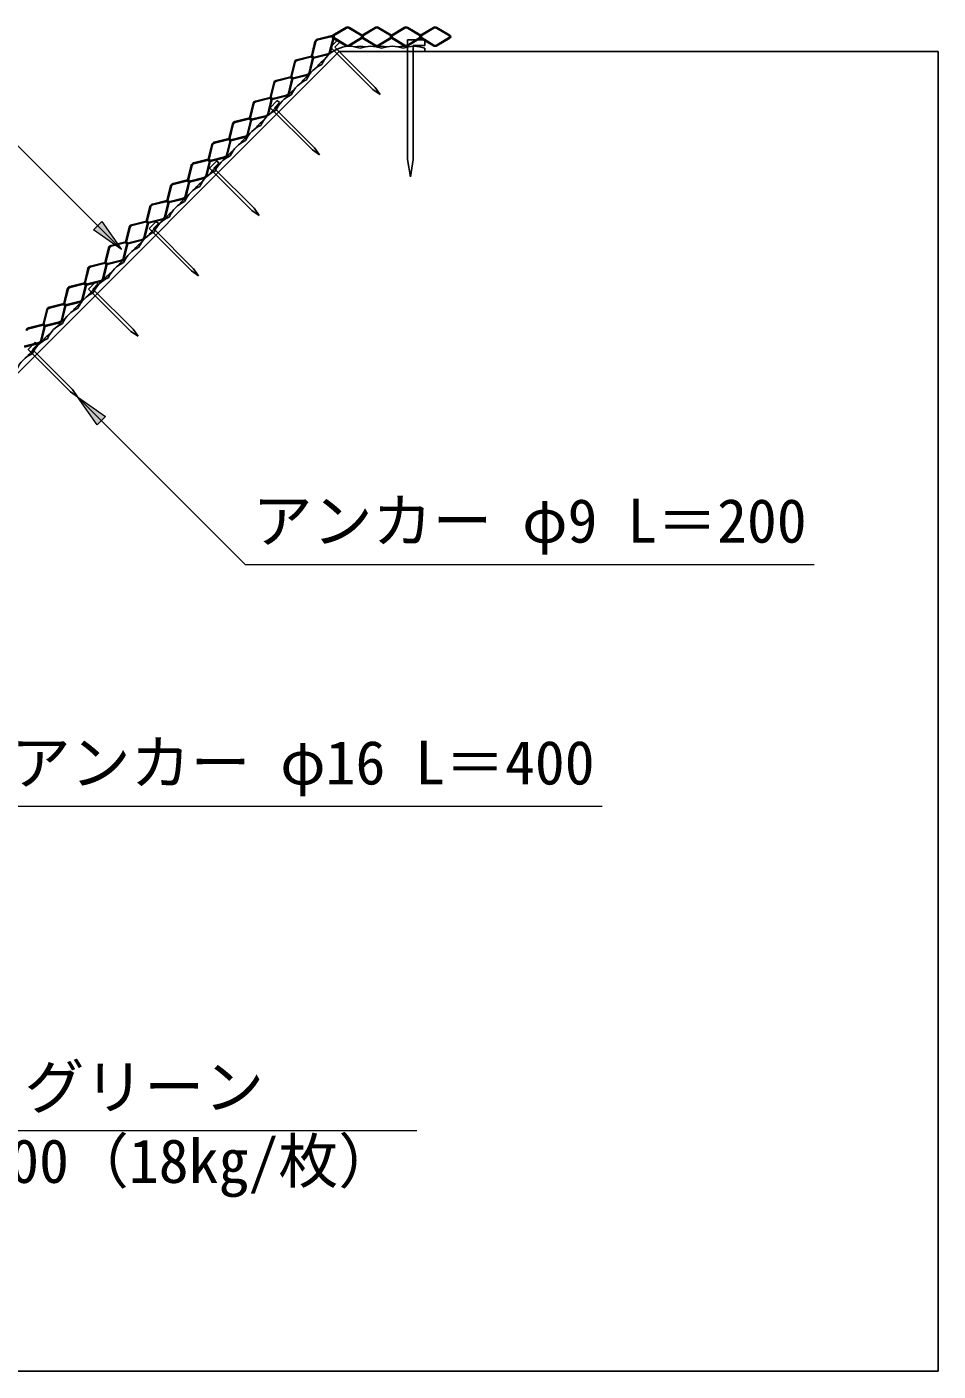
# Model space of a CAD drawing. Units: millimetres, scale not verified. Extents: x 690 to 40690, y 684 to 28809.
# Drawn here: x 12806 to 18131, y 10439 to 18299 of the extents above; entities that cross this region are included whole.
import ezdxf
from ezdxf.enums import TextEntityAlignment as Align

# ---------------------------------------------------------------- set-up
doc = ezdxf.new("R2010")
doc.units = ezdxf.units.MM
doc.header["$LTSCALE"] = 100
doc.layers.add('C-STR', color=1, linetype='Continuous', lineweight=25)
doc.layers.add('C-STR-HTXT', color=1, linetype='Continuous', lineweight=13)
doc.styles.add('ＭＳ ゴシック', font='')
doc.styles.get('ＭＳ ゴシック').set_extended_font_data('MS Gothic')

msp = doc.modelspace()

# ---------------------------------------------------------------- hatches: boundary and pattern name
at = {"layer": 'C-STR-HTXT'}
for points in [[(13359.7, 16997.5), (13195.8, 17112.2), (13245, 17161.3)], [(13102.3, 16136.2), (13266.1, 16021.5), (13217, 15972.4)]]:
    msp.add_hatch(color=256, dxfattribs=at).paths.add_polyline_path(points)

# ---------------------------------------------------------------- linework, layer by layer
at = {"layer": 'C-STR'}
for p, q in [((14589.8, 18249), (14504.5, 18227.7)), ((14590.9, 18244), (14505.9, 18222.7)), ((14595.2, 18251.2), (14670.6, 18296.5)), ((14598, 18238.3), (14673.2, 18193.3)), ((14598.4, 18247.2), (14673.2, 18292)), ((14601.8, 18236.1), (14602, 18236.9)), ((14763.7, 18246.9), (14688.6, 18292)), ((14688.6, 18193.3), (14762.3, 18237.5)), ((14766.6, 18251.2), (14691.2, 18296.5)), ((14766.2, 18251.5), (14841.2, 18296.5)), ((14768.6, 18238.3), (14843.7, 18193.3)), ((14770, 18247.8), (14843.7, 18292)), ((14934.3, 18246.9), (14859.2, 18292)), ((14859.2, 18193.3), (14932.9, 18237.5)), ((14937.2, 18251.2), (14861.7, 18296.5)), ((14936.7, 18251.5), (15011.7, 18296.5)), ((14939.2, 18238.3), (15014.3, 18193.3)), ((14940.6, 18247.8), (15014.3, 18292)), ((15104.9, 18246.9), (15029.7, 18292)), ((15029.7, 18193.3), (15103.4, 18237.5)), ((15107.7, 18251.2), (15032.3, 18296.5)), ((15107.3, 18251.5), (15182.3, 18296.5)), ((15109.7, 18238.3), (15184.9, 18193.3)), ((15111.2, 18247.8), (15184.9, 18292)), ((15275.4, 18246.9), (15200.3, 18292)), ((15200.3, 18193.3), (15275.4, 18238.3)), ((15278.3, 18251.2), (15202.9, 18296.5)), ((14468.8, 18128.3), (14490, 18213.1)), ((14474.1, 18128.4), (14494.9, 18211.8)), ((14575.7, 18152.9), (14595.9, 18233.7)), ((14580.6, 18151.5), (14600.5, 18230.9)), ((14595.2, 18234.1), (14670.6, 18188.8)), ((14691.2, 18188.8), (14766.2, 18233.8)), ((14765.7, 18234.1), (14841.2, 18188.8)), ((14861.7, 18188.8), (14936.7, 18233.8)), ((14936.3, 18234.1), (15011.7, 18188.8)), ((15032.3, 18188.8), (15107.3, 18233.8)), ((15106.9, 18234.1), (15182.3, 18188.8)), ((15202.9, 18188.8), (15278.3, 18234.1)), ((14348.1, 18007.7), (14369.4, 18092.5)), ((14353.5, 18007.8), (14374.3, 18091.2)), ((14469.2, 18128.4), (14383.9, 18107.1)), ((14470.3, 18123.3), (14385.2, 18102.1)), ((14455.1, 18032.3), (14475.9, 18115.7)), ((14460, 18030.9), (14481.2, 18115.8)), ((14479.7, 18120.7), (14564.8, 18142)), ((14480.8, 18115.7), (14566.1, 18137)), ((14348.6, 18007.8), (14263.3, 17986.5)), ((14349.6, 18002.7), (14264.6, 17981.5)), ((14359.1, 18000.1), (14444.1, 18021.4)), ((14360.2, 17995.1), (14445.5, 18016.4)), ((14227.5, 17887.1), (14248.8, 17971.9)), ((14232.9, 17887.2), (14253.7, 17970.6)), ((14334.5, 17911.7), (14355.3, 17995.1)), ((14339.4, 17910.3), (14360.6, 17995.2)), ((14106.9, 17766.5), (14128.1, 17851.3)), ((14112.3, 17766.6), (14133.1, 17850)), ((14228, 17887.2), (14142.7, 17865.8)), ((14229, 17882.1), (14144, 17860.9)), ((14213.8, 17791.1), (14234.7, 17874.5)), ((14218.8, 17789.7), (14240, 17874.6)), ((14238.5, 17879.5), (14323.5, 17900.8)), ((14239.5, 17874.5), (14324.9, 17895.8)), ((14107.4, 17766.6), (14022.1, 17745.2)), ((14117.9, 17758.9), (14202.9, 17780.1)), ((14118.9, 17753.8), (14204.3, 17775.2)), ((13986.3, 17645.8), (14007.5, 17730.7)), ((13991.7, 17646), (14012.5, 17729.4)), ((14108.4, 17761.5), (14023.4, 17740.3)), ((14093.2, 17670.5), (14114.1, 17753.8)), ((14098.2, 17669.1), (14119.4, 17754)), ((13865.7, 17525.2), (13886.9, 17610.1)), ((13871.1, 17525.4), (13891.9, 17608.8)), ((13986.8, 17646), (13901.5, 17624.6)), ((13987.8, 17640.9), (13902.8, 17619.7)), ((13972.6, 17549.8), (13993.5, 17633.2)), ((13977.6, 17548.5), (13998.8, 17633.4)), ((13997.3, 17638.3), (14082.3, 17659.5)), ((13998.3, 17633.2), (14083.7, 17654.6)), ((13876.7, 17517.7), (13961.7, 17538.9)), ((13877.7, 17512.6), (13963.1, 17534)), ((13745.1, 17404.6), (13766.3, 17489.5)), ((13750.4, 17404.8), (13771.3, 17488.1)), ((13866.2, 17525.4), (13780.9, 17504)), ((13867.2, 17520.3), (13782.2, 17499.1)), ((13852, 17429.2), (13872.9, 17512.6)), ((13857, 17427.9), (13878.2, 17512.8)), ((13745.6, 17404.8), (13660.3, 17383.4)), ((13746.6, 17399.7), (13661.6, 17378.5)), ((13731.4, 17308.6), (13752.3, 17392)), ((13736.4, 17307.3), (13757.6, 17392.1)), ((13756.1, 17397.1), (13841.1, 17418.3)), ((13757.1, 17392), (13842.4, 17413.4)), ((13624.5, 17284), (13645.7, 17368.9)), ((13629.8, 17284.1), (13650.7, 17367.5)), ((13635.5, 17276.5), (13720.5, 17297.7)), ((13503.9, 17163.4), (13525.1, 17248.3)), ((13509.2, 17163.5), (13530.1, 17246.9)), ((13625, 17284.1), (13539.7, 17262.8)), ((13626, 17279.1), (13541, 17257.8)), ((13610.8, 17188), (13631.7, 17271.4)), ((13615.8, 17186.7), (13637, 17271.5)), ((13636.5, 17271.4), (13721.8, 17292.7)), ((13504.4, 17163.5), (13419.1, 17142.2)), ((13505.4, 17158.5), (13420.4, 17137.2)), ((13490.2, 17067.4), (13511.1, 17150.8)), ((13495.2, 17066.1), (13516.4, 17150.9)), ((13514.9, 17155.9), (13599.9, 17177.1)), ((13515.9, 17150.8), (13601.2, 17172.1)), ((13383.3, 17042.8), (13404.5, 17127.7)), ((13388.6, 17042.9), (13409.5, 17126.3)), ((13262.7, 16922.2), (13283.9, 17007.1)), ((13268, 16922.3), (13288.9, 17005.7)), ((13383.8, 17042.9), (13298.5, 17021.6)), ((13384.8, 17037.9), (13299.8, 17016.6)), ((13369.6, 16946.8), (13390.5, 17030.2)), ((13374.6, 16945.5), (13395.8, 17030.3)), ((13394.3, 17035.3), (13479.3, 17056.5)), ((13395.3, 17030.2), (13480.6, 17051.5)), ((13263.2, 16922.3), (13177.8, 16901)), ((13264.2, 16917.3), (13179.2, 16896)), ((13249, 16826.2), (13269.8, 16909.6)), ((13254, 16824.9), (13275.2, 16909.7)), ((13273.7, 16914.6), (13358.7, 16935.9)), ((13274.7, 16909.6), (13360, 16930.9)), ((13142.1, 16801.6), (13163.3, 16886.4)), ((13147.4, 16801.7), (13168.3, 16885.1)), ((13021.5, 16681), (13042.7, 16765.8)), ((13026.8, 16681.1), (13047.7, 16764.5)), ((13142.6, 16801.7), (13057.2, 16780.4)), ((13143.6, 16796.7), (13058.6, 16775.4)), ((13128.4, 16705.6), (13149.2, 16789)), ((13133.4, 16704.3), (13154.6, 16789.1)), ((13153.1, 16794), (13238.1, 16815.3)), ((13154.1, 16789), (13239.4, 16810.3)), ((13022, 16681.1), (12936.6, 16659.8)), ((13023, 16676.1), (12938, 16654.8)), ((13007.8, 16585), (13028.6, 16668.4)), ((13012.8, 16583.7), (13034, 16668.5)), ((13032.5, 16673.4), (13117.5, 16694.7)), ((13033.5, 16668.4), (13118.8, 16689.7)), ((12900.9, 16560.4), (12922.1, 16645.2)), ((12906.2, 16560.5), (12927.1, 16643.9)), ((12901.4, 16560.5), (12816, 16539.2)), ((12902.4, 16555.5), (12817.4, 16534.2)), ((12887.2, 16464.4), (12908, 16547.8)), ((12892.1, 16463.1), (12913.4, 16547.9)), ((12911.9, 16552.8), (12996.9, 16574.1)), ((12912.9, 16547.8), (12998.2, 16569.1)), ((12791.3, 16432.2), (12876.3, 16453.5)), ((12792.3, 16427.2), (12877.6, 16448.5))]:
    msp.add_line(p, q, dxfattribs=at)
at = {"layer": 'C-STR', "color": 7}
for p, q in [((14580.8, 18180.5), (14623.2, 18222.9)), ((14828.3, 17933), (14580.8, 18180.5)), ((14636, 18210.2), (14606.3, 18180.5)), ((14841, 17945.7), (14606.3, 18180.5)), ((14623.2, 18222.9), (14636, 18210.2)), ((15031.4, 18223.1), (15031.4, 17523.1)), ((15031.4, 18223.1), (15131.4, 18223.1)), ((15063.4, 18191.1), (15063.4, 17523.1)), ((15131.4, 18191.1), (15063.4, 18191.1)), ((15131.4, 18223.1), (15131.4, 18191.1)), ((15131.4, 18156.1), (15131.4, 18173.9)), ((14631.4, 18156.1), (7886.1, 11410.8)), ((14631.4, 18156.1), (15131.4, 18156.1)), ((14631.4, 18156.1), (15131.4, 18156.1)), ((15131.4, 18156.1), (18131.4, 18156.1)), ((18131.4, 18156.1), (18131.4, 10438.6)), ((14870, 17904), (14828.3, 17933)), ((14870, 17904), (14841, 17945.7)), ((14227.3, 17826.9), (14269.7, 17869.3)), ((14282.4, 17856.6), (14252.7, 17826.9)), ((14269.7, 17869.3), (14282.4, 17856.6)), ((14474.8, 17579.4), (14227.3, 17826.9)), ((14487.5, 17592.2), (14252.7, 17826.9)), ((14516.5, 17550.4), (14474.8, 17579.4)), ((14516.5, 17550.4), (14487.5, 17592.2)), ((13873.7, 17473.4), (13916.1, 17515.8)), ((14121.2, 17225.9), (13873.7, 17473.4)), ((13928.9, 17503.1), (13899.2, 17473.4)), ((14133.9, 17238.6), (13899.2, 17473.4)), ((13916.1, 17515.8), (13928.9, 17503.1)), ((15047.4, 17423.1), (15031.4, 17523.1)), ((15047.4, 17423.1), (15063.4, 17523.1)), ((14162.9, 17196.9), (14121.2, 17225.9)), ((14162.9, 17196.9), (14133.9, 17238.6)), ((13520.2, 17119.8), (13562.6, 17162.2)), ((13575.3, 17149.5), (13545.6, 17119.8)), ((13562.6, 17162.2), (13575.3, 17149.5)), ((13767.6, 16872.3), (13520.2, 17119.8)), ((13780.4, 16885), (13545.6, 17119.8)), ((13809.4, 16843.3), (13767.6, 16872.3)), ((13809.4, 16843.3), (13780.4, 16885)), ((13166.6, 16766.3), (13209, 16808.7)), ((13414.1, 16518.8), (13166.6, 16766.3)), ((13221.8, 16796), (13192.1, 16766.3)), ((13426.8, 16531.5), (13192.1, 16766.3)), ((13209, 16808.7), (13221.8, 16796)), ((13455.8, 16489.8), (13414.1, 16518.8)), ((13455.8, 16489.8), (13426.8, 16531.5)), ((12813.1, 16412.7), (12855.5, 16455.1)), ((12868.2, 16442.4), (12838.5, 16412.7)), ((12855.5, 16455.1), (12868.2, 16442.4)), ((13060.5, 16165.2), (12813.1, 16412.7)), ((13073.3, 16177.9), (12838.5, 16412.7)), ((13102.3, 16136.2), (13060.5, 16165.2)), ((13102.3, 16136.2), (13073.3, 16177.9)), ((7886.1, 10438.6), (18131.4, 10438.6))]:
    msp.add_line(p, q, dxfattribs=at)
at = {"layer": 'C-STR'}
for centre, radius, start, end in [((14592.3, 18239.3), 10, 345.96376, 104.03624), ((14600.3, 18242.6), 10, 173.10873, 239.03624), ((14592.1, 18239.1), 5, 0, 104.03624), ((14600.3, 18242.6), 10, 120.96376, 138.3432), ((14600.6, 18242.6), 5, 180, 239.03624), ((14680.9, 18279.3), 20, 59.03624, 120.96376), ((14680.9, 18279.1), 15, 59.03624, 120.96376), ((14770.9, 18242.6), 10, 149.03624, 239.03624), ((14761.2, 18242.6), 5, 0, 59.03624), ((14771.2, 18242.6), 5, 180, 239.03624), ((14761.5, 18242.6), 10, 329.03624, 59.03624), ((14851.5, 18279.3), 20, 59.03624, 120.96376), ((14851.5, 18279.1), 15, 59.03624, 120.96376), ((14941.5, 18242.6), 10, 149.03624, 239.03624), ((14931.7, 18242.6), 5, 0, 59.03624), ((14941.7, 18242.6), 5, 180, 239.03624), ((14932, 18242.6), 10, 329.03624, 59.03624), ((15022, 18279.3), 20, 59.03624, 120.96376), ((15022, 18279.1), 15, 59.03624, 120.96376), ((15112, 18242.6), 10, 149.03624, 239.03624), ((15102.3, 18242.6), 5, 0, 59.03624), ((15112.3, 18242.6), 5, 180, 239.03624), ((15102.6, 18242.6), 10, 329.03624, 59.03624), ((15192.6, 18279.3), 20, 59.03624, 120.96376), ((15192.6, 18279.1), 15, 59.03624, 120.96376), ((15272.9, 18242.6), 5, 300.96376, 59.03624), ((15273.1, 18242.6), 10, 300.96376, 59.03624), ((14509.4, 18208.3), 20, 104.03624, 165.96376), ((14509.5, 18208.1), 15, 104.03624, 165.96376), ((14680.9, 18206), 20, 239.03624, 300.96376), ((14680.9, 18206.1), 15, 239.03624, 300.96376), ((14851.5, 18206), 20, 239.03624, 300.96376), ((14851.5, 18206.1), 15, 239.03624, 300.96376), ((15022, 18206), 20, 239.03624, 300.96376), ((15022, 18206.1), 15, 239.03624, 300.96376), ((15192.6, 18206), 20, 239.03624, 300.96376), ((15192.6, 18206.1), 15, 239.03624, 300.96376), ((14388.8, 18087.7), 20, 104.03624, 165.96376), ((14388.9, 18087.5), 15, 104.03624, 165.96376), ((14478.3, 18125.4), 10, 194.03624, 284.03624), ((14471.7, 18118.7), 10, 14.03624, 104.03624), ((14471.5, 18118.5), 5, 45, 104.03624), ((14478.5, 18125.6), 5, 225, 284.03624), ((14561.1, 18156.5), 15, 284.03624, 345.96376), ((14561.2, 18156.4), 20, 284.03624, 345.96376), ((14357.7, 18004.8), 10, 194.03624, 284.03624), ((14351.1, 17998.1), 10, 14.03624, 104.03624), ((14350.9, 17997.9), 5, 45, 104.03624), ((14357.9, 18005), 5, 225, 284.03624), ((14440.5, 18035.9), 15, 284.03624, 345.96376), ((14440.6, 18035.8), 20, 284.03624, 345.96376), ((14268.2, 17967.1), 20, 104.03624, 165.96376), ((14268.3, 17966.9), 15, 104.03624, 165.96376), ((14147.5, 17846.4), 20, 104.03624, 165.96376), ((14147.7, 17846.3), 15, 104.03624, 165.96376), ((14237.1, 17884.2), 10, 194.03624, 284.03624), ((14230.4, 17877.5), 10, 14.03624, 104.03624), ((14230.3, 17877.3), 5, 45, 104.03624), ((14237.3, 17884.4), 5, 225, 284.03624), ((14319.9, 17915.3), 15, 284.03624, 345.96376), ((14320, 17915.2), 20, 284.03624, 345.96376), ((14109.8, 17756.9), 10, 14.03624, 104.03624), ((14199.3, 17794.7), 15, 284.03624, 345.96376), ((14199.4, 17794.6), 20, 284.03624, 345.96376), ((14026.9, 17725.8), 20, 104.03624, 165.96376), ((14027.1, 17725.7), 15, 104.03624, 165.96376), ((14116.5, 17763.5), 10, 194.03624, 284.03624), ((14109.6, 17756.7), 5, 45, 104.03624), ((14116.7, 17763.7), 5, 225, 284.03624), ((13906.3, 17605.2), 20, 104.03624, 165.96376), ((13906.5, 17605.1), 15, 104.03624, 165.96376), ((13995.9, 17642.9), 10, 194.03624, 284.03624), ((13989.2, 17636.3), 10, 14.03624, 104.03624), ((13989, 17636.1), 5, 45, 104.03624), ((13996.1, 17643.1), 5, 225, 284.03624), ((14078.7, 17674.1), 15, 284.03624, 345.96376), ((14078.8, 17674), 20, 284.03624, 345.96376), ((13958.1, 17553.5), 15, 284.03624, 345.96376), ((13958.2, 17553.4), 20, 284.03624, 345.96376), ((13785.7, 17484.6), 20, 104.03624, 165.96376), ((13785.8, 17484.5), 15, 104.03624, 165.96376), ((13875.3, 17522.3), 10, 194.03624, 284.03624), ((13868.6, 17515.7), 10, 14.03624, 104.03624), ((13868.4, 17515.5), 5, 45, 104.03624), ((13875.5, 17522.5), 5, 225, 284.03624), ((13665.1, 17364), 20, 104.03624, 165.96376), ((13665.2, 17363.9), 15, 104.03624, 165.96376), ((13754.7, 17401.7), 10, 194.03624, 284.03624), ((13748, 17395.1), 10, 14.03624, 104.03624), ((13747.8, 17394.9), 5, 45, 104.03624), ((13754.9, 17401.9), 5, 225, 284.03624), ((13837.5, 17432.9), 15, 284.03624, 345.96376), ((13837.6, 17432.8), 20, 284.03624, 345.96376), ((13716.9, 17312.3), 15, 284.03624, 345.96376), ((13717, 17312.2), 20, 284.03624, 345.96376), ((13544.5, 17243.4), 20, 104.03624, 165.96376), ((13544.6, 17243.3), 15, 104.03624, 165.96376), ((13634.1, 17281.1), 10, 194.03624, 284.03624), ((13627.4, 17274.4), 10, 14.03624, 104.03624), ((13627.2, 17274.2), 5, 45, 104.03624), ((13634.3, 17281.3), 5, 225, 284.03624), ((13423.9, 17122.8), 20, 104.03624, 165.96376), ((13424, 17122.7), 15, 104.03624, 165.96376), ((13513.5, 17160.5), 10, 194.03624, 284.03624), ((13506.8, 17153.8), 10, 14.03624, 104.03624), ((13506.6, 17153.6), 5, 45, 104.03624), ((13513.7, 17160.7), 5, 225, 284.03624), ((13596.3, 17191.7), 15, 284.03624, 345.96376), ((13596.4, 17191.5), 20, 284.03624, 345.96376), ((13475.7, 17071.1), 15, 284.03624, 345.96376), ((13475.8, 17070.9), 20, 284.03624, 345.96376), ((13303.3, 17002.2), 20, 104.03624, 165.96376), ((13303.4, 17002.1), 15, 104.03624, 165.96376), ((13392.9, 17039.9), 10, 194.03624, 284.03624), ((13386.2, 17033.2), 10, 14.03624, 104.03624), ((13386, 17033), 5, 45, 104.03624), ((13393.1, 17040.1), 5, 225, 284.03624), ((13182.7, 16881.6), 20, 104.03624, 165.96376), ((13272.3, 16919.3), 10, 194.03624, 284.03624), ((13265.6, 16912.6), 10, 14.03624, 104.03624), ((13265.4, 16912.4), 5, 45, 104.03624), ((13272.5, 16919.5), 5, 225, 284.03624), ((13355.1, 16950.5), 15, 284.03624, 345.96376), ((13355.2, 16950.3), 20, 284.03624, 345.96376), ((13182.8, 16881.5), 15, 104.03624, 165.96376), ((13234.4, 16829.8), 15, 284.03624, 345.96376), ((13234.6, 16829.7), 20, 284.03624, 345.96376), ((13062.1, 16761), 20, 104.03624, 165.96376), ((13062.2, 16760.9), 15, 104.03624, 165.96376), ((13151.7, 16798.7), 10, 194.03624, 284.03624), ((13145, 16792), 10, 14.03624, 104.03624), ((13144.8, 16791.8), 5, 45, 104.03624), ((13151.9, 16798.9), 5, 225, 284.03624), ((13031.1, 16678.1), 10, 194.03624, 284.03624), ((13024.4, 16671.4), 10, 14.03624, 104.03624), ((13024.2, 16671.2), 5, 45, 104.03624), ((13031.3, 16678.3), 5, 225, 284.03624), ((13113.8, 16709.2), 15, 284.03624, 345.96376), ((13114, 16709.1), 20, 284.03624, 345.96376), ((12941.5, 16640.4), 20, 104.03624, 165.96376), ((12941.6, 16640.3), 15, 104.03624, 165.96376), ((12820.9, 16519.8), 20, 104.03624, 165.96376), ((12821, 16519.7), 15, 104.03624, 165.96376), ((12910.4, 16557.5), 10, 194.03624, 284.03624), ((12903.8, 16550.8), 10, 14.03624, 104.03624), ((12903.6, 16550.6), 5, 45, 104.03624), ((12910.6, 16557.7), 5, 225, 284.03624), ((12993.2, 16588.6), 15, 284.03624, 345.96376), ((12993.4, 16588.5), 20, 284.03624, 345.96376), ((12872.6, 16468), 15, 284.03624, 345.96376), ((12872.7, 16467.9), 20, 284.03624, 345.96376)]:
    msp.add_arc(centre, radius, start, end, dxfattribs=at)
at = {"layer": 'C-STR', "color": 7}
for centre, radius, start, end in [((14686.1, 18012.3), 170.2, 113.2756, 156.7244), ((14691.9, 18023.3), 162.7, 67.76751, 116.65831), ((14753.4, 18015.8), 170.2, 79.33472, 100.66528), ((14816.4, 18015.8), 170.2, 68.2756, 111.7244), ((14879.4, 18015.8), 170.2, 79.33472, 100.66528), ((14942.4, 18015.8), 170.2, 68.2756, 111.7244), ((15005.4, 18015.8), 170.2, 79.33472, 100.66528), ((15068.4, 18015.8), 170.2, 68.2756, 111.7244), ((14641.6, 17967.8), 170.2, 124.33472, 145.66528), ((14552.5, 17878.7), 170.2, 124.33472, 145.66528), ((14597.1, 17923.2), 170.2, 113.2756, 156.7244), ((14463.4, 17789.6), 170.2, 124.33472, 145.66528), ((14508, 17834.1), 170.2, 113.2756, 156.7244), ((14418.9, 17745), 170.2, 113.2756, 156.7244), ((14329.8, 17655.9), 170.2, 113.2756, 156.7244), ((14374.3, 17700.5), 170.2, 124.33472, 145.66528), ((14240.7, 17566.8), 170.2, 113.2756, 156.7244), ((14285.2, 17611.4), 170.2, 124.33472, 145.66528), ((14151.6, 17477.7), 170.2, 113.2756, 156.7244), ((14196.1, 17522.3), 170.2, 124.33472, 145.66528), ((14062.5, 17388.7), 170.2, 113.2756, 156.7244), ((14107, 17433.2), 170.2, 124.33472, 145.66528), ((13973.4, 17299.6), 170.2, 113.2756, 156.7244), ((14017.9, 17344.1), 170.2, 124.33472, 145.66528), ((13928.8, 17255), 170.2, 124.33472, 145.66528), ((13839.7, 17165.9), 170.2, 124.33472, 145.66528), ((13884.3, 17210.5), 170.2, 113.2756, 156.7244), ((13750.6, 17076.8), 170.2, 124.33472, 145.66528), ((13795.2, 17121.4), 170.2, 113.2756, 156.7244), ((13706.1, 17032.3), 170.2, 113.2756, 156.7244), ((13617, 16943.2), 170.2, 113.2756, 156.7244), ((13661.5, 16987.7), 170.2, 124.33472, 145.66528), ((13527.9, 16854.1), 170.2, 113.2756, 156.7244), ((13572.5, 16898.6), 170.2, 124.33472, 145.66528), ((13438.8, 16765), 170.2, 113.2756, 156.7244), ((13483.4, 16809.5), 170.2, 124.33472, 145.66528), ((13349.7, 16675.9), 170.2, 113.2756, 156.7244), ((13394.3, 16720.4), 170.2, 124.33472, 145.66528), ((13305.2, 16631.3), 170.2, 124.33472, 145.66528), ((13216.1, 16542.2), 170.2, 124.33472, 145.66528), ((13260.6, 16586.8), 170.2, 113.2756, 156.7244), ((13127, 16453.1), 170.2, 124.33472, 145.66528), ((13171.5, 16497.7), 170.2, 113.2756, 156.7244), ((13082.4, 16408.6), 170.2, 113.2756, 156.7244), ((12993.3, 16319.5), 170.2, 113.2756, 156.7244), ((13037.9, 16364.1), 170.2, 124.33472, 145.66528), ((12904.2, 16230.4), 170.2, 113.2756, 156.7244), ((12948.8, 16275), 170.2, 124.33472, 145.66528)]:
    msp.add_arc(centre, radius, start, end, dxfattribs=at)
at = {"layer": 'C-STR-HTXT'}
for p, q in [((13359.7, 16997.5), (12652.6, 17704.6)), ((13102.3, 16136.2), (14082.3, 15156.2)), ((14082.3, 15156.2), (17407.3, 15156.2)), ((12668.1, 13742), (16168.1, 13742)), ((10692, 11845.7), (15084.2, 11845.7))]:
    msp.add_line(p, q, dxfattribs=at)
for points in [[(13359.7, 16997.5), (13195.8, 17112.2), (13245, 17161.3)], [(13102.3, 16136.2), (13266.1, 16021.5), (13217, 15972.4)]]:
    msp.add_lwpolyline(points, close=True, dxfattribs=at)

# ---------------------------------------------------------------- texts
at = {"layer": 'C-STR-HTXT', "color": 7, "style": 'ＭＳ ゴシック'}
for s, p in [('アンカー φ9 L＝200', (15744.8, 15206.2)), ('アンカー φ16 L＝400', (14418.1, 13792)), ('ダイヤマットグリーン', (12442, 11895.7))]:
    msp.add_text(s, height=256.6, dxfattribs=at).set_placement(p, align=Align.BOTTOM_CENTER)
msp.add_text('1,000×10,000（18㎏/枚）', height=256.6, dxfattribs=at).set_placement((12879.5, 11795.7), align=Align.TOP_CENTER)

doc.saveas('drawing.dxf')
